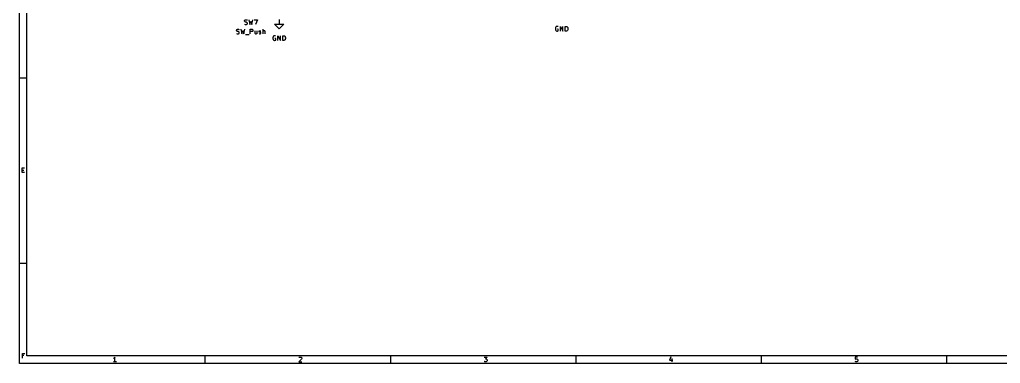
# Model space of a CAD drawing. Extents: x 0.4 to 16.1, y -11.3 to -0.4.
# Drawn here: x 0.39 to 10.81, y -11.3 to -7.65 of the extents above; entities that cross this region are included whole.
import ezdxf

# ---------------------------------------------------------------- set-up
doc = ezdxf.new("R2010")
doc.units = 0
doc.header["$MEASUREMENT"] = 0
doc.layers.add('CYAN2', color=4, linetype='CONTINUOUS')
doc.layers.add('RED2', color=1, linetype='CONTINUOUS')

msp = doc.modelspace()

# ---------------------------------------------------------------- linework, layer by layer
at = {"layer": 'CYAN2', "linetype": 'CONTINUOUS'}
for p, q in [((2.783, -7.662), (2.786, -7.658)), ((2.783, -7.667), (2.783, -7.662)), ((2.786, -7.672), (2.783, -7.667)), ((2.783, -7.7), (2.79, -7.703)), ((2.786, -7.658), (2.788, -7.655)), ((2.788, -7.674), (2.786, -7.672)), ((2.788, -7.655), (2.793, -7.653)), ((2.793, -7.677), (2.788, -7.674)), ((2.79, -7.703), (2.802, -7.703)), ((2.793, -7.653), (2.805, -7.653)), ((2.802, -7.679), (2.793, -7.677)), ((2.807, -7.681), (2.802, -7.679)), ((2.802, -7.703), (2.807, -7.7)), ((2.805, -7.653), (2.812, -7.655)), ((2.81, -7.684), (2.807, -7.681)), ((2.807, -7.7), (2.81, -7.698)), ((2.812, -7.689), (2.81, -7.684)), ((2.81, -7.698), (2.812, -7.693)), ((2.812, -7.693), (2.812, -7.689)), ((2.829, -7.653), (2.84, -7.703)), ((2.84, -7.703), (2.85, -7.667)), ((2.85, -7.667), (2.86, -7.703)), ((2.86, -7.703), (2.871, -7.653)), ((2.886, -7.653), (2.919, -7.653)), ((2.919, -7.653), (2.898, -7.703)), ((2.698, -7.762), (2.7, -7.758)), ((2.698, -7.767), (2.698, -7.762)), ((2.7, -7.772), (2.698, -7.767)), ((2.698, -7.8), (2.705, -7.803)), ((2.7, -7.758), (2.702, -7.755)), ((2.702, -7.774), (2.7, -7.772)), ((2.702, -7.755), (2.707, -7.753)), ((2.707, -7.777), (2.702, -7.774)), ((2.705, -7.803), (2.717, -7.803)), ((2.707, -7.753), (2.719, -7.753)), ((2.717, -7.779), (2.707, -7.777)), ((2.721, -7.781), (2.717, -7.779)), ((2.717, -7.803), (2.721, -7.8)), ((2.719, -7.753), (2.726, -7.755)), ((2.724, -7.784), (2.721, -7.781)), ((2.721, -7.8), (2.724, -7.798)), ((2.726, -7.789), (2.724, -7.784)), ((2.724, -7.798), (2.726, -7.793)), ((2.726, -7.793), (2.726, -7.789)), ((2.743, -7.753), (2.755, -7.803)), ((2.755, -7.803), (2.764, -7.767)), ((2.764, -7.767), (2.774, -7.803)), ((2.774, -7.803), (2.786, -7.753)), ((2.793, -7.808), (2.831, -7.808)), ((2.843, -7.803), (2.843, -7.753)), ((2.843, -7.753), (2.862, -7.753)), ((2.862, -7.779), (2.843, -7.779)), ((2.862, -7.753), (2.867, -7.755)), ((2.867, -7.777), (2.862, -7.779)), ((2.867, -7.755), (2.869, -7.758)), ((2.869, -7.774), (2.867, -7.777)), ((2.869, -7.758), (2.871, -7.762)), ((2.871, -7.769), (2.869, -7.774)), ((2.871, -7.762), (2.871, -7.769)), ((2.893, -7.769), (2.893, -7.796)), ((2.893, -7.796), (2.895, -7.8)), ((2.895, -7.8), (2.9, -7.803)), ((2.9, -7.803), (2.907, -7.803)), ((2.907, -7.803), (2.912, -7.8)), ((2.912, -7.8), (2.914, -7.798)), ((2.914, -7.769), (2.914, -7.803)), ((2.936, -7.777), (2.938, -7.772)), ((2.936, -7.779), (2.936, -7.777)), ((2.938, -7.784), (2.936, -7.779)), ((2.936, -7.8), (2.94, -7.803)), ((2.938, -7.772), (2.943, -7.769)), ((2.943, -7.786), (2.938, -7.784)), ((2.94, -7.803), (2.95, -7.803)), ((2.943, -7.769), (2.95, -7.769)), ((2.95, -7.786), (2.943, -7.786)), ((2.95, -7.769), (2.955, -7.772)), ((2.955, -7.789), (2.95, -7.786)), ((2.95, -7.803), (2.955, -7.8)), ((2.957, -7.793), (2.955, -7.789)), ((2.955, -7.8), (2.957, -7.796)), ((2.957, -7.796), (2.957, -7.793)), ((2.979, -7.803), (2.979, -7.753)), ((2.981, -7.772), (2.979, -7.774)), ((2.986, -7.769), (2.981, -7.772)), ((2.993, -7.769), (2.986, -7.769)), ((2.998, -7.772), (2.993, -7.769)), ((3, -7.777), (2.998, -7.772)), ((3, -7.803), (3, -7.777)), ((6.086, -7.735), (6.083, -7.744)), ((6.083, -7.744), (6.083, -7.751)), ((6.083, -7.751), (6.086, -7.761)), ((6.088, -7.73), (6.086, -7.735)), ((6.086, -7.761), (6.088, -7.766)), ((6.093, -7.725), (6.088, -7.73)), ((6.088, -7.766), (6.093, -7.77)), ((6.1, -7.723), (6.093, -7.725)), ((6.093, -7.77), (6.1, -7.773)), ((6.107, -7.723), (6.1, -7.723)), ((6.1, -7.773), (6.105, -7.773)), ((6.114, -7.751), (6.105, -7.751)), ((6.105, -7.773), (6.112, -7.77)), ((6.112, -7.725), (6.107, -7.723)), ((6.112, -7.77), (6.114, -7.768)), ((6.114, -7.768), (6.114, -7.751)), ((6.136, -7.773), (6.136, -7.723)), ((6.136, -7.723), (6.164, -7.773)), ((6.164, -7.773), (6.164, -7.723)), ((6.188, -7.773), (6.188, -7.723)), ((6.188, -7.723), (6.2, -7.723)), ((6.2, -7.773), (6.188, -7.773)), ((6.2, -7.723), (6.207, -7.725)), ((6.207, -7.77), (6.2, -7.773)), ((6.207, -7.725), (6.212, -7.73)), ((6.212, -7.766), (6.207, -7.77)), ((6.212, -7.73), (6.214, -7.735)), ((6.214, -7.761), (6.212, -7.766)), ((6.214, -7.735), (6.217, -7.744)), ((6.217, -7.751), (6.214, -7.761)), ((6.217, -7.744), (6.217, -7.751)), ((3.086, -7.835), (3.083, -7.844)), ((3.083, -7.844), (3.083, -7.851)), ((3.083, -7.851), (3.086, -7.861)), ((3.088, -7.83), (3.086, -7.835)), ((3.086, -7.861), (3.088, -7.866)), ((3.093, -7.825), (3.088, -7.83)), ((3.088, -7.866), (3.093, -7.87)), ((3.1, -7.823), (3.093, -7.825)), ((3.093, -7.87), (3.1, -7.873)), ((3.107, -7.823), (3.1, -7.823)), ((3.1, -7.873), (3.105, -7.873)), ((3.114, -7.851), (3.105, -7.851)), ((3.105, -7.873), (3.112, -7.87)), ((3.112, -7.825), (3.107, -7.823)), ((3.112, -7.87), (3.114, -7.868)), ((3.114, -7.868), (3.114, -7.851)), ((3.136, -7.873), (3.136, -7.823)), ((3.136, -7.823), (3.164, -7.873)), ((3.164, -7.873), (3.164, -7.823)), ((3.188, -7.873), (3.188, -7.823)), ((3.188, -7.823), (3.2, -7.823)), ((3.2, -7.873), (3.188, -7.873)), ((3.2, -7.823), (3.207, -7.825)), ((3.207, -7.87), (3.2, -7.873)), ((3.207, -7.825), (3.212, -7.83)), ((3.212, -7.866), (3.207, -7.87)), ((3.212, -7.83), (3.214, -7.835)), ((3.214, -7.861), (3.212, -7.866)), ((3.214, -7.835), (3.217, -7.844)), ((3.217, -7.851), (3.214, -7.861)), ((3.217, -7.844), (3.217, -7.851))]:
    msp.add_line(p, q, dxfattribs=at)
at = {"layer": 'RED2', "linetype": 'CONTINUOUS'}
for p, q in [((0.394, -11.299), (0.394, -0.394)), ((0.472, -11.221), (0.472, -0.472)), ((3.15, -7.75), (3.1, -7.7)), ((3.1, -7.7), (3.15, -7.7)), ((3.15, -7.65), (3.15, -7.7)), ((3.15, -7.7), (3.2, -7.7)), ((3.2, -7.7), (3.15, -7.75)), ((0.394, -8.268), (0.472, -8.268)), ((0.422, -9.275), (0.422, -9.224)), ((0.422, -9.224), (0.446, -9.224)), ((0.422, -9.249), (0.439, -9.249)), ((0.446, -9.275), (0.422, -9.275)), ((0.394, -10.236), (0.472, -10.236)), ((0.423, -11.244), (0.423, -11.193)), ((0.423, -11.193), (0.448, -11.193)), ((0.44, -11.217), (0.423, -11.217)), ((16.063, -11.221), (0.472, -11.221)), ((1.396, -11.244), (1.392, -11.247)), ((1.401, -11.239), (1.396, -11.244)), ((1.406, -11.232), (1.401, -11.239)), ((1.406, -11.283), (1.406, -11.232)), ((2.362, -11.221), (2.362, -11.299)), ((3.36, -11.237), (3.363, -11.235)), ((3.363, -11.235), (3.367, -11.232)), ((3.367, -11.232), (3.38, -11.232)), ((3.38, -11.232), (3.384, -11.235)), ((3.384, -11.235), (3.387, -11.237)), ((3.387, -11.237), (3.389, -11.242)), ((3.389, -11.247), (3.387, -11.254)), ((3.389, -11.242), (3.389, -11.247)), ((4.331, -11.221), (4.331, -11.299)), ((5.326, -11.232), (5.358, -11.232)), ((5.358, -11.232), (5.341, -11.252)), ((6.299, -11.221), (6.299, -11.299)), ((7.309, -11.23), (7.297, -11.266)), ((8.268, -11.221), (8.268, -11.299)), ((9.268, -11.232), (9.266, -11.256)), ((9.292, -11.232), (9.268, -11.232)), ((10.236, -11.221), (10.236, -11.299)), ((16.141, -11.299), (0.394, -11.299)), ((1.421, -11.283), (1.392, -11.283)), ((3.387, -11.254), (3.358, -11.283)), ((3.358, -11.283), (3.389, -11.283)), ((5.329, -11.281), (5.326, -11.278)), ((5.333, -11.283), (5.329, -11.281)), ((5.348, -11.283), (5.333, -11.283)), ((5.341, -11.252), (5.348, -11.252)), ((5.348, -11.252), (5.353, -11.254)), ((5.353, -11.281), (5.348, -11.283)), ((5.353, -11.254), (5.355, -11.256)), ((5.355, -11.278), (5.353, -11.281)), ((5.355, -11.256), (5.358, -11.261)), ((5.358, -11.274), (5.355, -11.278)), ((5.358, -11.261), (5.358, -11.274)), ((7.297, -11.266), (7.329, -11.266)), ((7.321, -11.249), (7.321, -11.283)), ((9.266, -11.256), (9.268, -11.254)), ((9.268, -11.281), (9.266, -11.278)), ((9.268, -11.254), (9.273, -11.252)), ((9.273, -11.283), (9.268, -11.281)), ((9.273, -11.252), (9.285, -11.252)), ((9.285, -11.283), (9.273, -11.283)), ((9.285, -11.252), (9.29, -11.254)), ((9.29, -11.281), (9.285, -11.283)), ((9.29, -11.254), (9.292, -11.256)), ((9.292, -11.278), (9.29, -11.281)), ((9.292, -11.256), (9.295, -11.261)), ((9.295, -11.274), (9.292, -11.278)), ((9.295, -11.261), (9.295, -11.274))]:
    msp.add_line(p, q, dxfattribs=at)

doc.saveas('drawing.dxf')
